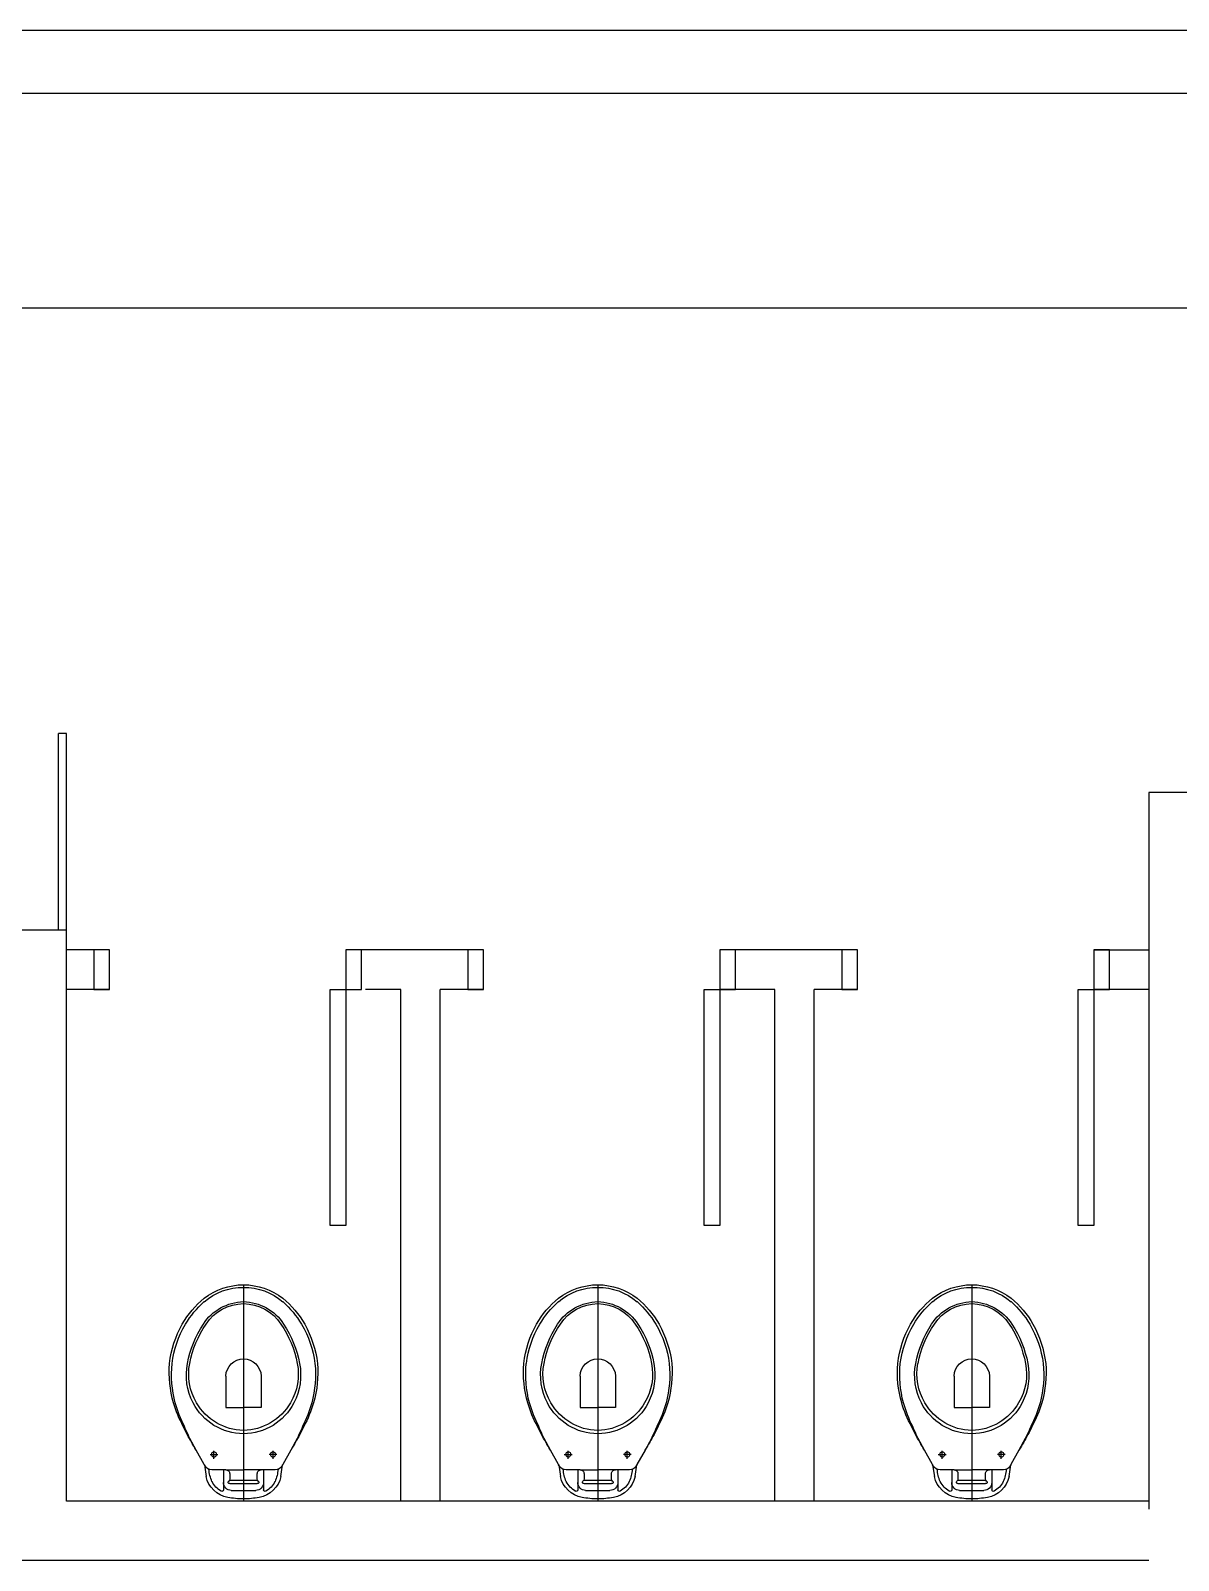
# Model space of a CAD drawing. Header units: millimetres. Extents: x 20431 to 27288, y 6147 to 13165.
# Drawn here: x 21269.2 to 21560.8, y 8777.1 to 9165.5 of the extents above; entities that cross this region are included whole.
import ezdxf

# ---------------------------------------------------------------- set-up
doc = ezdxf.new("R2010")
doc.units = ezdxf.units.MM
doc.header["$MEASUREMENT"] = 0
for name, color, linetype in [('Arqui-02', 2, 'Continuous'), ('Arqui-Louças', 30, 'Continuous'), ('Arqui-Paredes', 3, 'Continuous')]:
    doc.layers.add(name, color=color, linetype=linetype)

msp = doc.modelspace()

# ---------------------------------------------------------------- linework, layer by layer
at = {"layer": 'Arqui-02'}
for p, q in [((21276.3, 8937.1), (21276.3, 8987.1)), ((21278.3, 8937.1), (21278.3, 8987.1)), ((21289.3, 8932.1), (21278.3, 8932.1)), ((21384.3, 8932.1), (21353.3, 8932.1)), ((21479.3, 8932.1), (21448.3, 8932.1)), ((21539.3, 8932.1), (21553.3, 8932.1)), ((21289.3, 8922.1), (21278.3, 8922.1)), ((21363.3, 8922.1), (21354.3, 8922.1)), ((21384.3, 8922.1), (21373.3, 8922.1)), ((21458.3, 8922.1), (21444.3, 8922.1)), ((21479.3, 8922.1), (21468.3, 8922.1)), ((21553.3, 8922.1), (21539.3, 8922.1))]:
    msp.add_line(p, q, dxfattribs=at)
for points in [[(21278.3, 8987.1), (21276.3, 8987.1)], [(21363.3, 8792.1), (21363.3, 8922.1)], [(21373.3, 8792.1), (21373.3, 8922.1)], [(21458.3, 8792.1), (21458.3, 8922.1)], [(21458.3, 8792.1), (21458.3, 8922.1)], [(21468.3, 8792.1), (21468.3, 8922.1)]]:
    msp.add_lwpolyline(points, dxfattribs=at)
for points in [[(21285.3, 8932.1), (21285.3, 8922.1), (21289.3, 8922.1), (21289.3, 8932.1)], [(21285.3, 8932.1), (21285.3, 8922.1), (21289.3, 8922.1), (21289.3, 8932.1)], [(21349.3, 8932.1), (21349.3, 8922.1), (21353.3, 8922.1), (21353.3, 8932.1)], [(21380.3, 8932.1), (21380.3, 8922.1), (21384.3, 8922.1), (21384.3, 8932.1)], [(21380.3, 8932.1), (21380.3, 8922.1), (21384.3, 8922.1), (21384.3, 8932.1)], [(21444.3, 8932.1), (21444.3, 8922.1), (21448.3, 8922.1), (21448.3, 8932.1)], [(21475.3, 8932.1), (21475.3, 8922.1), (21479.3, 8922.1), (21479.3, 8932.1)], [(21475.3, 8932.1), (21475.3, 8922.1), (21479.3, 8922.1), (21479.3, 8932.1)], [(21539.3, 8932.1), (21539.3, 8922.1), (21543.3, 8922.1), (21543.3, 8932.1)], [(21349.3, 8922.1), (21349.3, 8862.1), (21345.3, 8862.1), (21345.3, 8922.1)], [(21444.3, 8922.1), (21444.3, 8862.1), (21440.3, 8862.1), (21440.3, 8922.1)], [(21539.3, 8922.1), (21539.3, 8862.1), (21535.3, 8862.1), (21535.3, 8922.1)]]:
    msp.add_lwpolyline(points, close=True, dxfattribs=at)
at = {"layer": 'Arqui-Louças'}
for p, q in [((20988.3, 9095.14), (21669.59, 9095.14)), ((21323.3, 8847.1), (21323.3, 8792.1)), ((21413.3, 8847.1), (21413.3, 8792.1)), ((21508.3, 8847.1), (21508.3, 8792.1)), ((21318.8, 8823.9), (21318.8, 8815.9)), ((21327.8, 8823.9), (21327.8, 8815.9)), ((21408.8, 8823.9), (21408.8, 8815.9)), ((21417.8, 8823.9), (21417.8, 8815.9)), ((21503.8, 8823.9), (21503.8, 8815.9)), ((21512.8, 8823.9), (21512.8, 8815.9)), ((21318.8, 8815.9), (21323.3, 8815.9)), ((21327.8, 8815.9), (21323.3, 8815.9)), ((21408.8, 8815.9), (21413.3, 8815.9)), ((21417.8, 8815.9), (21413.3, 8815.9)), ((21503.8, 8815.9), (21508.3, 8815.9)), ((21512.8, 8815.9), (21508.3, 8815.9)), ((21311.3, 8805.1), (21310.2, 8807.1)), ((21336.4, 8807.1), (21335.3, 8805.1)), ((21401.3, 8805.1), (21400.2, 8807.1)), ((21426.4, 8807.1), (21425.3, 8805.1)), ((21496.3, 8805.1), (21495.2, 8807.1)), ((21521.4, 8807.1), (21520.3, 8805.1)), ((21313.33, 8801.43), (21311.3, 8805.1)), ((21314.8, 8804), (21316.8, 8804)), ((21315.8, 8802.9), (21315.8, 8804.9)), ((21331.8, 8804), (21329.8, 8804)), ((21330.8, 8802.9), (21330.8, 8804.9)), ((21335.3, 8805.1), (21333.26, 8801.43)), ((21403.33, 8801.43), (21401.3, 8805.1)), ((21404.8, 8804), (21406.8, 8804)), ((21405.8, 8802.9), (21405.8, 8804.9)), ((21421.8, 8804), (21419.8, 8804)), ((21420.8, 8802.9), (21420.8, 8804.9)), ((21425.3, 8805.1), (21423.26, 8801.43)), ((21498.33, 8801.43), (21496.3, 8805.1)), ((21499.8, 8804), (21501.8, 8804)), ((21500.8, 8802.9), (21500.8, 8804.9)), ((21516.8, 8804), (21514.8, 8804)), ((21515.8, 8802.9), (21515.8, 8804.9)), ((21520.3, 8805.1), (21518.26, 8801.43)), ((21313.51, 8801.1), (21313.36, 8801.38)), ((21313.37, 8801.33), (21313.81, 8798.41)), ((21318.8, 8800.1), (21315.25, 8800.1)), ((21318.2, 8800.1), (21318.2, 8796.85)), ((21318.8, 8800.1), (21323.29, 8800.1)), ((21319.8, 8799.1), (21319.8, 8797.8)), ((21327.8, 8800.1), (21323.3, 8800.1)), ((21326.8, 8797.8), (21326.8, 8799.1)), ((21331.35, 8800.1), (21327.8, 8800.1)), ((21328.4, 8800.1), (21328.4, 8796.85)), ((21332.78, 8798.41), (21333.23, 8801.33)), ((21333.24, 8801.38), (21333.08, 8801.1)), ((21403.51, 8801.1), (21403.36, 8801.38)), ((21403.37, 8801.33), (21403.81, 8798.41)), ((21408.8, 8800.1), (21405.25, 8800.1)), ((21408.2, 8800.1), (21408.2, 8796.85)), ((21408.8, 8800.1), (21413.29, 8800.1)), ((21409.8, 8799.1), (21409.8, 8797.8)), ((21417.8, 8800.1), (21413.3, 8800.1)), ((21416.8, 8797.8), (21416.8, 8799.1)), ((21421.35, 8800.1), (21417.8, 8800.1)), ((21418.4, 8800.1), (21418.4, 8796.85)), ((21422.78, 8798.41), (21423.23, 8801.33)), ((21423.24, 8801.38), (21423.08, 8801.1)), ((21498.51, 8801.1), (21498.36, 8801.38)), ((21498.37, 8801.33), (21498.81, 8798.41)), ((21503.8, 8800.1), (21500.25, 8800.1)), ((21503.2, 8800.1), (21503.2, 8796.85)), ((21503.8, 8800.1), (21508.29, 8800.1)), ((21504.8, 8799.1), (21504.8, 8797.8)), ((21512.8, 8800.1), (21508.3, 8800.1)), ((21511.8, 8797.8), (21511.8, 8799.1)), ((21516.35, 8800.1), (21512.8, 8800.1)), ((21513.4, 8800.1), (21513.4, 8796.85)), ((21517.78, 8798.41), (21518.23, 8801.33)), ((21518.24, 8801.38), (21518.08, 8801.1)), ((21318.2, 8796.85), (21318.2, 8795)), ((21319.8, 8797.45), (21323.3, 8797.45)), ((21319.8, 8796.6), (21323.3, 8796.6)), ((21320.2, 8794.85), (21323.3, 8794.85)), ((21323.3, 8797.45), (21326.8, 8797.45)), ((21323.3, 8796.6), (21326.8, 8796.6)), ((21323.3, 8794.85), (21326.4, 8794.85)), ((21328.4, 8796.85), (21328.4, 8795)), ((21408.2, 8796.85), (21408.2, 8795)), ((21409.8, 8797.45), (21413.3, 8797.45)), ((21409.8, 8796.6), (21413.3, 8796.6)), ((21410.2, 8794.85), (21413.3, 8794.85)), ((21413.3, 8797.45), (21416.8, 8797.45)), ((21413.3, 8796.6), (21416.8, 8796.6)), ((21413.3, 8794.85), (21416.4, 8794.85)), ((21418.4, 8796.85), (21418.4, 8795)), ((21503.2, 8796.85), (21503.2, 8795)), ((21504.8, 8797.45), (21508.3, 8797.45)), ((21504.8, 8796.6), (21508.3, 8796.6)), ((21505.2, 8794.85), (21508.3, 8794.85)), ((21508.3, 8797.45), (21511.8, 8797.45)), ((21508.3, 8796.6), (21511.8, 8796.6)), ((21508.3, 8794.85), (21511.4, 8794.85)), ((21513.4, 8796.85), (21513.4, 8795))]:
    msp.add_line(p, q, dxfattribs=at)
at = {"layer": 'Arqui-Louças', "extrusion": (0, 0, -1)}
for centre, major_axis, start_param, end_param in [((21323.53, 8830.22), (-11.94, 11.94), 0.13447, 0.771899), ((21323.06, 8831.36), (-10.63, 10.63), 0.078673, 0.801012), ((21323.07, 8830.22), (11.94, 11.94), -0.771899, -0.13447), ((21323.53, 8831.36), (10.63, 10.63), -0.801012, -0.078673), ((21413.53, 8830.22), (-11.94, 11.94), 0.13447, 0.771899), ((21413.06, 8831.36), (-10.63, 10.63), 0.078673, 0.801012), ((21413.07, 8830.22), (11.94, 11.94), -0.771899, -0.13447), ((21413.53, 8831.36), (10.63, 10.63), -0.801012, -0.078673), ((21508.53, 8830.22), (-11.94, 11.94), 0.13447, 0.771899), ((21508.06, 8831.36), (-10.63, 10.63), 0.078673, 0.801012), ((21508.07, 8830.22), (11.94, 11.94), -0.771899, -0.13447), ((21508.53, 8831.36), (10.63, 10.63), -0.801012, -0.078673), ((21328.24, 8825.36), (16.7, 16.7), 4.44713, 4.812734), ((21330.48, 8823.65), (-18.19, 18.19), 6.047817, 6.337234), ((21323.61, 8830.27), (-8.86, 8.86), 6.074075, 7.043907), ((21323.41, 8830.81), (-8.12, 8.12), 6.076666, 7.05886), ((21322.99, 8830.27), (8.86, 8.86), -0.760722, 0.20911), ((21323.19, 8830.81), (8.12, 8.12), -0.775675, 0.20652), ((21318.36, 8825.36), (-16.7, 16.7), 1.470451, 1.836056), ((21316.12, 8823.65), (18.19, 18.19), -0.054048, 0.235368), ((21418.24, 8825.36), (16.7, 16.7), 4.44713, 4.812734), ((21420.48, 8823.65), (-18.19, 18.19), 6.047817, 6.337234), ((21413.61, 8830.27), (-8.86, 8.86), 6.074075, 7.043907), ((21413.41, 8830.81), (-8.12, 8.12), 6.076666, 7.05886), ((21412.99, 8830.27), (8.86, 8.86), -0.760722, 0.20911), ((21413.19, 8830.81), (8.12, 8.12), -0.775675, 0.20652), ((21408.36, 8825.36), (-16.7, 16.7), 1.470451, 1.836056), ((21406.12, 8823.65), (18.19, 18.19), -0.054048, 0.235368), ((21513.24, 8825.36), (16.7, 16.7), 4.44713, 4.812734), ((21515.48, 8823.65), (-18.19, 18.19), 6.047817, 6.337234), ((21508.61, 8830.27), (-8.86, 8.86), 6.074075, 7.043907), ((21508.41, 8830.81), (-8.12, 8.12), 6.076666, 7.05886), ((21507.99, 8830.27), (8.86, 8.86), -0.760722, 0.20911), ((21508.19, 8830.81), (8.12, 8.12), -0.775675, 0.20652), ((21503.36, 8825.36), (-16.7, 16.7), 1.470451, 1.836056), ((21501.12, 8823.65), (18.19, 18.19), -0.054048, 0.235368), ((21332.08, 8823.66), (19.66, 19.66), 4.050949, 4.431497), ((21331.93, 8823.57), (-19.1, 19.1), 5.62874, 6.022311), ((21336.09, 8821.96), (19.46, 19.46), 4.114538, 4.509062), ((21334.86, 8822.5), (18.12, 18.12), 4.107485, 4.533237), ((21311.74, 8822.5), (-18.12, 18.12), 1.749948, 2.1757), ((21310.51, 8821.96), (-19.46, 19.46), 1.774123, 2.168647), ((21314.67, 8823.57), (-19.1, 19.1), 1.83167, 2.225242), ((21314.51, 8823.66), (-19.66, 19.66), 1.851689, 2.232237), ((21422.08, 8823.66), (19.66, 19.66), 4.050949, 4.431497), ((21421.93, 8823.57), (-19.1, 19.1), 5.62874, 6.022311), ((21426.09, 8821.96), (19.46, 19.46), 4.114538, 4.509062), ((21424.86, 8822.5), (18.12, 18.12), 4.107485, 4.533237), ((21401.74, 8822.5), (-18.12, 18.12), 1.749948, 2.1757), ((21400.51, 8821.96), (-19.46, 19.46), 1.774123, 2.168647), ((21404.67, 8823.57), (-19.1, 19.1), 1.83167, 2.225242), ((21404.51, 8823.66), (-19.66, 19.66), 1.851689, 2.232237), ((21517.08, 8823.66), (19.66, 19.66), 4.050949, 4.431497), ((21516.93, 8823.57), (-19.1, 19.1), 5.62874, 6.022311), ((21521.09, 8821.96), (19.46, 19.46), 4.114538, 4.509062), ((21519.86, 8822.5), (18.12, 18.12), 4.107485, 4.533237), ((21496.74, 8822.5), (-18.12, 18.12), 1.749948, 2.1757), ((21495.51, 8821.96), (-19.46, 19.46), 1.774123, 2.168647), ((21499.67, 8823.57), (-19.1, 19.1), 1.83167, 2.225242), ((21499.51, 8823.66), (-19.66, 19.66), 1.851689, 2.232237), ((21332.83, 8824.88), (-20.09, 20.09), 5.220356, 5.575881), ((21333.28, 8824.31), (-19.99, 19.99), 5.239567, 5.596347), ((21324.25, 8824.19), (-10.94, 10.94), 5.021228, 5.686354), ((21323.55, 8824.38), (-10.02, 10.02), 4.958092, 5.690991), ((21323.4, 8823.69), (-3.26, 3.26), 5.542467, 7.046374), ((21323.2, 8823.69), (3.26, 3.26), -0.763189, 0.740718), ((21323.05, 8824.38), (10.02, 10.02), 0.592195, 1.325093), ((21322.35, 8824.19), (10.94, 10.94), 0.596832, 1.261958), ((21313.32, 8824.31), (19.99, 19.99), 0.686838, 1.043618), ((21313.77, 8824.88), (20.09, 20.09), 0.707305, 1.062829), ((21422.83, 8824.88), (-20.09, 20.09), 5.220356, 5.575881), ((21423.28, 8824.31), (-19.99, 19.99), 5.239567, 5.596347), ((21414.25, 8824.19), (-10.94, 10.94), 5.021228, 5.686354), ((21413.55, 8824.38), (-10.02, 10.02), 4.958092, 5.690991), ((21413.4, 8823.69), (-3.26, 3.26), 5.542467, 7.046374), ((21413.2, 8823.69), (3.26, 3.26), -0.763189, 0.740718), ((21413.05, 8824.38), (10.02, 10.02), 0.592195, 1.325093), ((21412.35, 8824.19), (10.94, 10.94), 0.596832, 1.261958), ((21403.32, 8824.31), (19.99, 19.99), 0.686838, 1.043618), ((21403.77, 8824.88), (20.09, 20.09), 0.707305, 1.062829), ((21517.83, 8824.88), (-20.09, 20.09), 5.220356, 5.575881), ((21518.28, 8824.31), (-19.99, 19.99), 5.239567, 5.596347), ((21509.25, 8824.19), (-10.94, 10.94), 5.021228, 5.686354), ((21508.55, 8824.38), (-10.02, 10.02), 4.958092, 5.690991), ((21508.4, 8823.69), (-3.26, 3.26), 5.542467, 7.046374), ((21508.2, 8823.69), (3.26, 3.26), -0.763189, 0.740718), ((21508.05, 8824.38), (10.02, 10.02), 0.592195, 1.325093), ((21507.35, 8824.19), (10.94, 10.94), 0.596832, 1.261958), ((21498.32, 8824.31), (19.99, 19.99), 0.686838, 1.043618), ((21498.77, 8824.88), (20.09, 20.09), 0.707305, 1.062829), ((21333.06, 8825.06), (-20.28, 20.28), 4.989445, 5.216547), ((21336.7, 8825.68), (22.57, 22.57), 3.452586, 3.654792), ((21323.39, 8823.75), (10.26, 10.26), 2.362355, 3.45029), ((21323.5, 8824.06), (-9.87, 9.87), 3.941516, 4.975914), ((21323.21, 8823.75), (-10.26, 10.26), 2.832895, 3.92083), ((21323.1, 8824.06), (9.87, 9.87), 1.307271, 2.34167), ((21309.9, 8825.68), (-22.57, 22.57), 2.628393, 2.8306), ((21313.54, 8825.06), (20.28, 20.28), 1.066639, 1.29374), ((21423.06, 8825.06), (-20.28, 20.28), 4.989445, 5.216547), ((21426.7, 8825.68), (22.57, 22.57), 3.452586, 3.654792), ((21413.39, 8823.75), (10.26, 10.26), 2.362355, 3.45029), ((21413.5, 8824.06), (-9.87, 9.87), 3.941516, 4.975914), ((21413.21, 8823.75), (-10.26, 10.26), 2.832895, 3.92083), ((21413.1, 8824.06), (9.87, 9.87), 1.307271, 2.34167), ((21399.9, 8825.68), (-22.57, 22.57), 2.628393, 2.8306), ((21403.54, 8825.06), (20.28, 20.28), 1.066639, 1.29374), ((21518.06, 8825.06), (-20.28, 20.28), 4.989445, 5.216547), ((21521.7, 8825.68), (22.57, 22.57), 3.452586, 3.654792), ((21508.39, 8823.75), (10.26, 10.26), 2.362355, 3.45029), ((21508.5, 8824.06), (-9.87, 9.87), 3.941516, 4.975914), ((21508.21, 8823.75), (-10.26, 10.26), 2.832895, 3.92083), ((21508.1, 8824.06), (9.87, 9.87), 1.307271, 2.34167), ((21494.9, 8825.68), (-22.57, 22.57), 2.628393, 2.8306), ((21498.54, 8825.06), (20.28, 20.28), 1.066639, 1.29374), ((21360.05, 8835.87), (-40.76, 40.76), 4.975145, 5.053536), ((21358.25, 8832.37), (-38.39, 38.39), 5.013545, 5.095132), ((21288.35, 8832.37), (38.39, 38.39), 1.188053, 1.26964), ((21286.55, 8835.87), (40.76, 40.76), 1.22965, 1.308041), ((21450.05, 8835.87), (-40.76, 40.76), 4.975145, 5.053536), ((21448.25, 8832.37), (-38.39, 38.39), 5.013545, 5.095132), ((21378.35, 8832.37), (38.39, 38.39), 1.188053, 1.26964), ((21376.55, 8835.87), (40.76, 40.76), 1.22965, 1.308041), ((21545.05, 8835.87), (-40.76, 40.76), 4.975145, 5.053536), ((21543.25, 8832.37), (-38.39, 38.39), 5.013545, 5.095132), ((21473.35, 8832.37), (38.39, 38.39), 1.188053, 1.26964), ((21471.55, 8835.87), (40.76, 40.76), 1.22965, 1.308041), ((21324.27, 8814.24), (11.22, 11.22), 3.313039, 3.460103), ((21322.32, 8814.24), (-11.22, 11.22), 2.823082, 2.970146), ((21414.27, 8814.24), (11.22, 11.22), 3.313039, 3.460103), ((21412.32, 8814.24), (-11.22, 11.22), 2.823082, 2.970146), ((21509.27, 8814.24), (11.22, 11.22), 3.313039, 3.460103), ((21507.32, 8814.24), (-11.22, 11.22), 2.823082, 2.970146), ((21315.8, 8804), (0.46, 0.46), 2.356194490072496, 8.639379797252083), ((21330.8, 8804), (0.46, 0.46), 2.356194490072496, 8.639379797252083), ((21405.8, 8804), (0.46, 0.46), 2.356194490072496, 8.639379797252083), ((21420.8, 8804), (0.46, 0.46), 2.356194490072496, 8.639379797252083), ((21500.8, 8804), (0.46, 0.46), 2.356194490072496, 8.639379797252083), ((21515.8, 8804), (0.46, 0.46), 2.356194490072496, 8.639379797252083), ((21313.07, 8801.28), (0.212, 0.212), 0.266252, 0.445696), ((21313.07, 8801.28), (0.212, 0.212), 0.445696, 0.634023), ((21315.25, 8802.1), (-1.41, 1.41), 3.926991, 4.978641), ((21324.36, 8800.99), (6.98, 6.98), 3.521539, 3.850234), ((21318.8, 8799.1), (0.707, 0.707), -0.785399, 0.785398), ((21327.8, 8799.1), (-0.707, 0.707), 5.497787, 7.068584), ((21322.23, 8800.99), (-6.98, 6.98), 2.432952, 2.761646), ((21331.35, 8802.1), (1.41, 1.41), 1.304544, 2.356194), ((21333.53, 8801.28), (-0.212, 0.212), 5.649163, 5.837489), ((21333.53, 8801.28), (-0.212, 0.212), 5.837489, 6.016933), ((21403.07, 8801.28), (0.212, 0.212), 0.266252, 0.445696), ((21403.07, 8801.28), (0.212, 0.212), 0.445696, 0.634023), ((21405.25, 8802.1), (-1.41, 1.41), 3.926991, 4.978641), ((21414.36, 8800.99), (6.98, 6.98), 3.521539, 3.850234), ((21408.8, 8799.1), (0.707, 0.707), -0.785399, 0.785398), ((21417.8, 8799.1), (-0.707, 0.707), 5.497787, 7.068584), ((21412.23, 8800.99), (-6.98, 6.98), 2.432952, 2.761646), ((21421.35, 8802.1), (1.41, 1.41), 1.304544, 2.356194), ((21423.53, 8801.28), (-0.212, 0.212), 5.649163, 5.837489), ((21423.53, 8801.28), (-0.212, 0.212), 5.837489, 6.016933), ((21498.07, 8801.28), (0.212, 0.212), 0.266252, 0.445696), ((21498.07, 8801.28), (0.212, 0.212), 0.445696, 0.634023), ((21500.25, 8802.1), (-1.41, 1.41), 3.926991, 4.978641), ((21509.36, 8800.99), (6.98, 6.98), 3.521539, 3.850234), ((21503.8, 8799.1), (0.707, 0.707), -0.785399, 0.785398), ((21512.8, 8799.1), (-0.707, 0.707), 5.497787, 7.068584), ((21507.23, 8800.99), (-6.98, 6.98), 2.432952, 2.761646), ((21516.35, 8802.1), (1.41, 1.41), 1.304544, 2.356194), ((21518.53, 8801.28), (-0.212, 0.212), 5.649163, 5.837489), ((21518.53, 8801.28), (-0.212, 0.212), 5.837489, 6.016933), ((21320.5, 8799.82), (4.83, 4.83), 2.533065, 3.717804), ((21320.88, 8800.05), (4.46, 4.46), 2.90386, 3.440111), ((21317.8, 8795), (-0.283, 0.283), 2.356194, 4.474656), ((21320.2, 8796.85), (1.41, 1.41), 2.356194, 3.926991), ((21319.77, 8796.96), (0.262, 0.262), 2.28571, 4.816676), ((21319.1, 8797.8), (0.495, 0.495), 0.785398, 1.675083), ((21326.4, 8796.85), (-1.41, 1.41), 2.356194, 3.926991), ((21327.5, 8797.8), (-0.495, 0.495), 4.608102, 5.497787), ((21326.83, 8796.96), (-0.262, 0.262), 1.466509, 3.997475), ((21326.1, 8799.82), (-4.83, 4.83), 2.565381, 3.75012), ((21328.8, 8795), (0.283, 0.283), 1.80853, 3.926991), ((21325.72, 8800.05), (-4.46, 4.46), 2.843075, 3.379326), ((21410.5, 8799.82), (4.83, 4.83), 2.533065, 3.717804), ((21410.88, 8800.05), (4.46, 4.46), 2.90386, 3.440111), ((21407.8, 8795), (-0.283, 0.283), 2.356194, 4.474656), ((21410.2, 8796.85), (1.41, 1.41), 2.356194, 3.926991), ((21409.77, 8796.96), (0.262, 0.262), 2.28571, 4.816676), ((21409.1, 8797.8), (0.495, 0.495), 0.785398, 1.675083), ((21416.4, 8796.85), (-1.41, 1.41), 2.356194, 3.926991), ((21417.5, 8797.8), (-0.495, 0.495), 4.608102, 5.497787), ((21416.83, 8796.96), (-0.262, 0.262), 1.466509, 3.997475), ((21416.1, 8799.82), (-4.83, 4.83), 2.565381, 3.75012), ((21418.8, 8795), (0.283, 0.283), 1.80853, 3.926991), ((21415.72, 8800.05), (-4.46, 4.46), 2.843075, 3.379326), ((21505.5, 8799.82), (4.83, 4.83), 2.533065, 3.717804), ((21505.88, 8800.05), (4.46, 4.46), 2.90386, 3.440111), ((21502.8, 8795), (-0.283, 0.283), 2.356194, 4.474656), ((21505.2, 8796.85), (1.41, 1.41), 2.356194, 3.926991), ((21504.77, 8796.96), (0.262, 0.262), 2.28571, 4.816676), ((21504.1, 8797.8), (0.495, 0.495), 0.785398, 1.675083), ((21511.4, 8796.85), (-1.41, 1.41), 2.356194, 3.926991), ((21512.5, 8797.8), (-0.495, 0.495), 4.608102, 5.497787), ((21511.83, 8796.96), (-0.262, 0.262), 1.466509, 3.997475), ((21511.1, 8799.82), (-4.83, 4.83), 2.565381, 3.75012), ((21513.8, 8795), (0.283, 0.283), 1.80853, 3.926991), ((21510.72, 8800.05), (-4.46, 4.46), 2.843075, 3.379326), ((21323.31, 8813.05), (14.39, 14.39), 2.356932, 2.554795), ((21323.28, 8813.05), (-14.39, 14.39), 3.728391, 3.926254), ((21413.31, 8813.05), (14.39, 14.39), 2.356932, 2.554795), ((21413.28, 8813.05), (-14.39, 14.39), 3.728391, 3.926254), ((21508.31, 8813.05), (14.39, 14.39), 2.356932, 2.554795), ((21508.28, 8813.05), (-14.39, 14.39), 3.728391, 3.926254)]:
    msp.add_ellipse(centre, major_axis=major_axis, ratio=1, start_param=start_param, end_param=end_param, dxfattribs=at)
at = {"layer": 'Arqui-Paredes'}
for p, q in [((21773.3, 9165.55), (20995.8, 9165.55)), ((21865.8, 9149.6), (20995.8, 9149.6)), ((21765.3, 8972.1), (21553.3, 8972.1)), ((21553.3, 8972.1), (21553.3, 8790.14)), ((21278.3, 8937.1), (20973.3, 8937.1)), ((21278.3, 8792.1), (21278.3, 8937.1)), ((21553.3, 8792.1), (21278.3, 8792.1)), ((21553.3, 8777.1), (21263.3, 8777.1))]:
    msp.add_line(p, q, dxfattribs=at)

doc.saveas('drawing.dxf')
